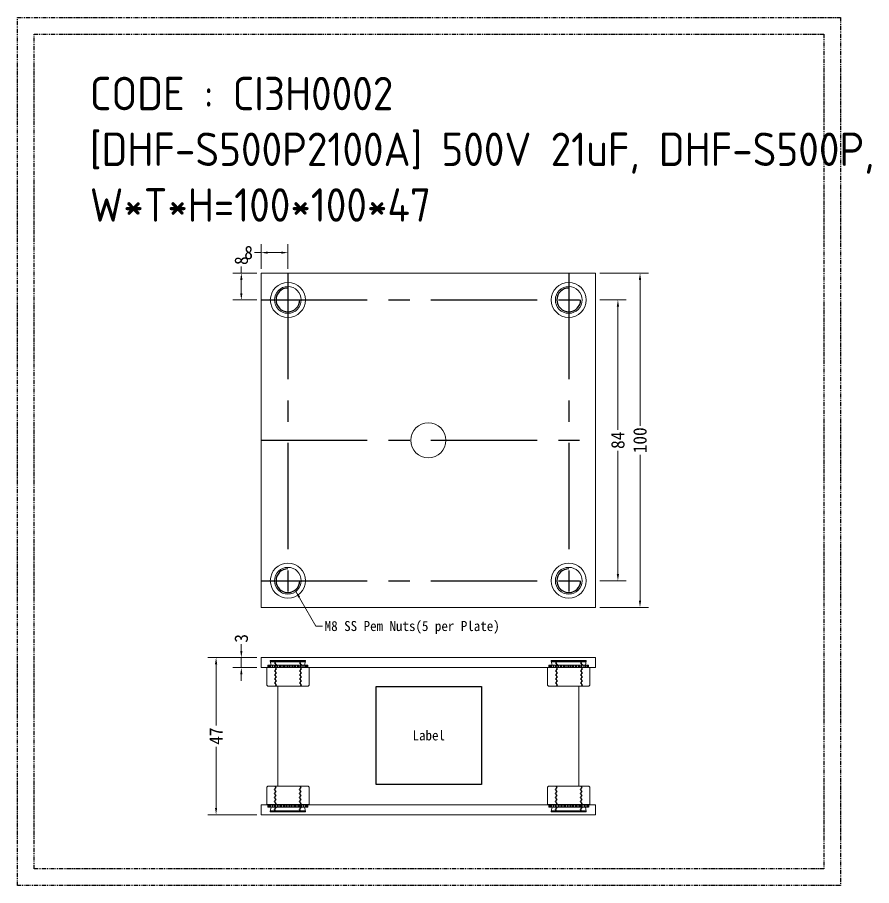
# Model space of a CAD drawing. Header units: millimetres. Extents: x 24815 to 36799, y -9299 to 5469.
# Drawn here: x 35795.7 to 36051.1, y 3207.8 to 3467.6 of the extents above; entities that cross this region are included whole.
import ezdxf

# ---------------------------------------------------------------- set-up
doc = ezdxf.new("R2010")
doc.units = ezdxf.units.MM
for name, pattern in [('CENTER', [50.8, 31.75, -6.35, 6.35, -6.35]), ('HIDDEN', [9.525, 6.35, -3.175]), ('PHANTOM', [2.5, 1.25, -0.25, 0.25, -0.25, 0.25, -0.25])]:
    doc.linetypes.add(name, pattern=pattern)
for name, color, linetype in [('CENTER', 1, 'CENTER'), ('HIDDEN', 2, 'HIDDEN'), ('모선', 7, 'Continuous'), ('치수', 5, 'Continuous')]:
    doc.layers.add(name, color=color, linetype=linetype)
doc.layers.add('모형', color=7, linetype='Continuous', lineweight=53)
doc.styles.add('dim', font='')
doc.styles.get("Standard").update_dxf_attribs({"font": 'ISOCP.SHX', "bigfont": 'WHGTXT.SHX'})
doc.styles.get('dim').set_extended_font_data('BatangChe')
doc.dimstyles.new('B4', dxfattribs={"dimtxt": 4, "dimasz": 2, "dimexe": 2.5, "dimexo": 1.25, "dimtad": 0, "dimdec": 1, "dimdsep": 46, "dimtxsty": 'dim', "dimcen": 0.5, "dimclrd": 256, "dimclre": 256, "dimclrt": 256, "dimadec": 0, "dimazin": 0, "dimtfac": 1, "dimtdec": 1, "dimtmove": 0, "dimatfit": 3, "dimfxl": 0, "dimlwd": 5, "dimlwe": 5, "dimarcsym": 0})

# ---------------------------------------------------------------- blocks, each defined once
blk = doc.blocks.new('pem-2')
at = {"layer": 'HIDDEN', "lineweight": -3}
for p, q in [((135.99, 146.99), (135.49, 146.39)), ((135.49, 146.39), (135.99, 145.79)), ((135.99, 145.79), (135.49, 145.19)), ((135.7, 147.34), (135.99, 146.99)), ((143.49, 146.99), (142.99, 146.39)), ((142.99, 146.39), (143.49, 145.79)), ((143.49, 145.79), (142.99, 145.19)), ((143.2, 147.34), (143.49, 146.99)), ((135.49, 145.19), (135.99, 144.59)), ((135.99, 144.59), (135.49, 143.99)), ((135.49, 143.99), (135.99, 143.39)), ((135.99, 143.39), (135.49, 142.79)), ((142.99, 145.19), (143.49, 144.59)), ((143.49, 144.59), (142.99, 143.99)), ((142.99, 143.99), (143.49, 143.39)), ((143.49, 143.39), (142.99, 142.79)), ((135.49, 142.79), (135.99, 142.19)), ((135.99, 142.19), (135.7, 141.84)), ((142.99, 142.79), (143.49, 142.19)), ((143.49, 142.19), (143.2, 141.84))]:
    blk.add_line(p, q, dxfattribs=at)
at = {"layer": '모선', "lineweight": 15}
for p, q in [((133.16, 147.34), (145.81, 147.34)), ((133.16, 142.14), (133.16, 147.34)), ((145.81, 142.14), (145.81, 147.34)), ((133.46, 141.84), (133.16, 142.14)), ((133.46, 141.84), (145.51, 141.84)), ((145.81, 142.14), (145.51, 141.84))]:
    blk.add_line(p, q, dxfattribs=at)
at = {"layer": '모형', "lineweight": 13}
for p, q in [((133.54, 148.09), (145.44, 148.09)), ((133.54, 147.34), (133.54, 148.09)), ((134.24, 149.49), (144.74, 149.49)), ((134.24, 149.29), (134.24, 149.49)), ((134.49, 148.09), (134.24, 149.29)), ((144.49, 148.09), (144.74, 149.29)), ((144.74, 149.29), (144.74, 149.49)), ((145.44, 147.34), (145.44, 148.09))]:
    blk.add_line(p, q, dxfattribs=at)
at = {"layer": '모형', "lineweight": -3}
for p, q in [((133.63, 147.34), (133.63, 148.09)), ((133.9, 147.34), (133.9, 148.09)), ((134.24, 149.29), (144.74, 149.29)), ((134.26, 149.19), (144.72, 149.19)), ((134.34, 147.34), (134.34, 148.09)), ((134.9, 147.34), (134.9, 148.09)), ((134.93, 147.34), (134.93, 148.09)), ((135.53, 147.34), (135.53, 148.09)), ((135.67, 147.34), (135.67, 148.09)), ((136.28, 147.34), (136.28, 148.09)), ((136.51, 147.34), (136.51, 148.09)), ((137.12, 147.34), (137.12, 148.09)), ((137.45, 147.34), (137.45, 148.09)), ((138.04, 147.34), (138.04, 148.09)), ((138.46, 147.34), (138.46, 148.09)), ((139, 147.34), (139, 148.09)), ((139.49, 147.34), (139.49, 148.09)), ((139.98, 147.34), (139.98, 148.09)), ((140.52, 147.34), (140.52, 148.09)), ((140.94, 147.34), (140.94, 148.09)), ((141.52, 147.34), (141.52, 148.09)), ((141.86, 147.34), (141.86, 148.09)), ((142.46, 147.34), (142.46, 148.09)), ((142.7, 147.34), (142.7, 148.09)), ((143.31, 147.34), (143.31, 148.09)), ((143.45, 147.34), (143.45, 148.09)), ((144.05, 147.34), (144.05, 148.09)), ((144.08, 147.34), (144.08, 148.09)), ((144.64, 147.34), (144.64, 148.09)), ((145.08, 147.34), (145.08, 148.09)), ((145.35, 147.34), (145.35, 148.09))]:
    blk.add_line(p, q, dxfattribs=at)
at = {"layer": '모형', "color": 1, "lineweight": -3}
for p, q in [((135.99, 149.39), (135.49, 148.79)), ((135.49, 148.79), (135.99, 148.19)), ((135.99, 148.19), (135.49, 147.59)), ((135.91, 149.49), (135.99, 149.39)), ((143.49, 149.39), (142.99, 148.79)), ((142.99, 148.79), (143.49, 148.19)), ((143.49, 148.19), (142.99, 147.59)), ((143.41, 149.49), (143.49, 149.39)), ((135.49, 147.59), (135.7, 147.34)), ((143.2, 147.34), (142.99, 147.59))]:
    blk.add_line(p, q, dxfattribs=at)
blk = doc.blocks.new('*D417')
at = {"layer": 'Defpoints', "color": 0}
for p in [(35968.56, 3391.06), (35968.56, 3291.06), (35981.87, 3291.06)]:
    blk.add_point(p, dxfattribs=at)
at = {"layer": '치수', "lineweight": 5}
for p, q in [((35969.81, 3391.06), (35984.37, 3391.06)), ((35981.87, 3389.06), (35981.87, 3345.35)), ((35981.87, 3293.06), (35981.87, 3336.76)), ((35969.81, 3291.06), (35984.37, 3291.06))]:
    blk.add_line(p, q, dxfattribs=at)
at = {"layer": '치수'}
for points in [[(35981.53, 3389.06), (35982.2, 3389.06), (35981.87, 3391.06)], [(35981.53, 3293.06), (35982.2, 3293.06), (35981.87, 3291.06)]]:
    blk.add_solid(points, dxfattribs=at)
at = {"layer": '치수', "lineweight": -3, "insert": (35981.87, 3341.06), "char_height": 4, "attachment_point": 5, "rotation": 90, "style": 'dim'}
blk.add_mtext('100', dxfattribs=at)
blk = doc.blocks.new('*D418')
at = {"layer": 'Defpoints', "color": 0}
for p in [(35968.56, 3383.06), (35968.56, 3299.06), (35975.26, 3299.06)]:
    blk.add_point(p, dxfattribs=at)
at = {"layer": '치수', "lineweight": 5}
for p, q in [((35969.81, 3383.06), (35977.76, 3383.06)), ((35975.26, 3381.06), (35975.26, 3344.2)), ((35975.26, 3301.06), (35975.26, 3337.91)), ((35969.81, 3299.06), (35977.76, 3299.06))]:
    blk.add_line(p, q, dxfattribs=at)
at = {"layer": '치수'}
for points in [[(35974.93, 3381.06), (35975.6, 3381.06), (35975.26, 3383.06)], [(35974.93, 3301.06), (35975.6, 3301.06), (35975.26, 3299.06)]]:
    blk.add_solid(points, dxfattribs=at)
at = {"layer": '치수', "lineweight": -3, "insert": (35975.26, 3341.06), "char_height": 4, "attachment_point": 5, "rotation": 90, "style": 'dim'}
blk.add_mtext('84', dxfattribs=at)
blk = doc.blocks.new('*D419')
at = {"layer": 'Defpoints', "color": 0}
for p in [(35862.64, 3391.06), (35868.56, 3391.06), (35868.56, 3383.06)]:
    blk.add_point(p, dxfattribs=at)
at = {"layer": '치수', "lineweight": 5}
for p, q in [((35862.64, 3391.06), (35862.64, 3393.06)), ((35867.31, 3391.06), (35860.14, 3391.06)), ((35862.64, 3385.06), (35862.64, 3389.06)), ((35867.31, 3383.06), (35860.14, 3383.06))]:
    blk.add_line(p, q, dxfattribs=at)
at = {"layer": '치수'}
for points in [[(35862.31, 3389.06), (35862.98, 3389.06), (35862.64, 3391.06)], [(35862.31, 3385.06), (35862.98, 3385.06), (35862.64, 3383.06)]]:
    blk.add_solid(points, dxfattribs=at)
at = {"layer": '치수', "lineweight": -3, "insert": (35862.64, 3394.81), "char_height": 4, "attachment_point": 5, "rotation": 90, "style": 'dim'}
blk.add_mtext('8', dxfattribs=at)
blk = doc.blocks.new('*D420')
at = {"layer": 'Defpoints', "color": 0}
for p in [(35868.56, 3397.21), (35868.56, 3391.06), (35876.56, 3391.06)]:
    blk.add_point(p, dxfattribs=at)
at = {"layer": '치수', "lineweight": 5}
for p, q in [((35868.56, 3392.31), (35868.56, 3399.71)), ((35876.56, 3392.31), (35876.56, 3399.71)), ((35868.56, 3397.21), (35866.56, 3397.21)), ((35874.56, 3397.21), (35870.56, 3397.21))]:
    blk.add_line(p, q, dxfattribs=at)
at = {"layer": '치수'}
for points in [[(35870.56, 3397.54), (35870.56, 3396.87), (35868.56, 3397.21)], [(35874.56, 3397.54), (35874.56, 3396.87), (35876.56, 3397.21)]]:
    blk.add_solid(points, dxfattribs=at)
at = {"layer": '치수', "lineweight": -3, "insert": (35864.81, 3397.21), "char_height": 4, "attachment_point": 5, "style": 'dim'}
blk.add_mtext('8', dxfattribs=at)
blk = doc.blocks.new('*D421')
at = {"layer": 'Defpoints', "color": 0}
for p in [(35862.64, 3276.06), (35868.56, 3276.06), (35868.56, 3273.06)]:
    blk.add_point(p, dxfattribs=at)
at = {"layer": '치수', "lineweight": 5}
for p, q in [((35862.64, 3278.06), (35862.64, 3280.06)), ((35867.31, 3276.06), (35860.14, 3276.06)), ((35862.64, 3273.06), (35862.64, 3276.06)), ((35867.31, 3273.06), (35860.14, 3273.06)), ((35862.64, 3271.06), (35862.64, 3269.06))]:
    blk.add_line(p, q, dxfattribs=at)
at = {"layer": '치수'}
for points in [[(35862.31, 3278.06), (35862.98, 3278.06), (35862.64, 3276.06)], [(35862.31, 3271.06), (35862.98, 3271.06), (35862.64, 3273.06)]]:
    blk.add_solid(points, dxfattribs=at)
at = {"layer": '치수', "lineweight": -3, "insert": (35862.64, 3281.82), "char_height": 4, "attachment_point": 5, "rotation": 90, "style": 'dim'}
blk.add_mtext('3', dxfattribs=at)
blk = doc.blocks.new('*D422')
at = {"layer": 'Defpoints', "color": 0}
for p in [(35868.56, 3276.06), (35855.09, 3229.06), (35868.56, 3229.06)]:
    blk.add_point(p, dxfattribs=at)
at = {"layer": '치수', "lineweight": 5}
for p, q in [((35867.31, 3276.06), (35852.59, 3276.06)), ((35855.09, 3274.06), (35855.09, 3255.71)), ((35855.09, 3231.06), (35855.09, 3249.4)), ((35867.31, 3229.06), (35852.59, 3229.06))]:
    blk.add_line(p, q, dxfattribs=at)
at = {"layer": '치수'}
for points in [[(35854.76, 3274.06), (35855.42, 3274.06), (35855.09, 3276.06)], [(35854.76, 3231.06), (35855.42, 3231.06), (35855.09, 3229.06)]]:
    blk.add_solid(points, dxfattribs=at)
at = {"layer": '치수', "lineweight": -3, "insert": (35855.09, 3252.56), "char_height": 4, "attachment_point": 5, "rotation": 90, "style": 'dim'}
blk.add_mtext('47', dxfattribs=at)

msp = doc.modelspace()

# ---------------------------------------------------------------- linework, layer by layer
at = {"color": 6, "linetype": 'PHANTOM', "elevation": 0}
for points in [[(35795.664, 3467.586), (36041.808, 3467.586), (36041.808, 3207.835), (35795.664, 3207.835)], [(35800.664, 3462.586), (36036.808, 3462.586), (36036.808, 3212.835), (35800.664, 3212.835)]]:
    msp.add_lwpolyline(points, close=True, dxfattribs=at)
at = {"layer": 'CENTER', "lineweight": -3}
for p, q in [((35876.56, 3391.056, 0), (35876.56, 3291.056, 0)), ((35960.56, 3391.056, 0), (35960.56, 3291.056, 0)), ((35868.56, 3383.056, 0), (35968.56, 3383.056, 0)), ((35868.56, 3341.056, 0), (35968.56, 3341.056, 0)), ((35868.56, 3299.056, 0), (35968.56, 3299.056, 0))]:
    msp.add_line(p, q, dxfattribs=at)
at = {"layer": '모선', "lineweight": 15}
for p, q in [((35868.56, 3391.056, 0), (35968.56, 3391.056, 0)), ((35868.56, 3391.056, 0), (35868.56, 3291.056, 0)), ((35968.56, 3391.056, 0), (35968.56, 3291.056, 0)), ((35868.56, 3291.056, 0), (35968.56, 3291.056, 0)), ((35868.56, 3276.056, 0), (35968.56, 3276.056, 0)), ((35868.56, 3276.056, 0), (35868.56, 3273.056, 0)), ((35968.56, 3276.056, 0), (35968.56, 3273.056, 0)), ((35868.56, 3273.056, 0), (35968.56, 3273.056, 0)), ((35873.56, 3267.556, 0), (35873.56, 3237.556, 0)), ((35963.56, 3267.556, 0), (35963.56, 3237.556, 0)), ((35868.56, 3232.056, 0), (35968.56, 3232.056, 0)), ((35868.56, 3232.056, 0), (35868.56, 3229.056, 0)), ((35968.56, 3232.056, 0), (35968.56, 3229.056, 0)), ((35868.56, 3229.056, 0), (35968.56, 3229.056, 0))]:
    msp.add_line(p, q, dxfattribs=at)
at = {"layer": '모선', "lineweight": -3, "elevation": 0}
msp.add_lwpolyline([(35902.965, 3267.448), (35934.43, 3267.448), (35934.43, 3238.074), (35902.965, 3238.074)], close=True, dxfattribs=at)
at = {"layer": '모선', "lineweight": 15}
for centre, radius in [((35876.56, 3383.056, 0), 5.25), ((35960.56, 3383.056, 0), 5.25), ((35876.56, 3383.056, 0), 4), ((35960.56, 3383.056, 0), 4), ((35918.56, 3341.056, 0), 5.25), ((35876.56, 3299.056, 0), 5.25), ((35960.56, 3299.056, 0), 5.25), ((35876.56, 3299.056, 0), 4), ((35960.56, 3299.056, 0), 4)]:
    msp.add_circle(centre, radius, dxfattribs=at)
at = {"layer": '모선', "lineweight": -3}
for centre in [(35876.56, 3383.056, 0), (35960.56, 3383.056, 0), (35876.56, 3299.056, 0), (35960.56, 3299.056, 0)]:
    msp.add_arc(centre, 3.55, 90, 0, dxfattribs=at)

# ---------------------------------------------------------------- block references
at = {"layer": '모선', "lineweight": 15}
for p in [(35737.071, 3125.713, 0), (35821.071, 3125.713, 0)]:
    msp.add_blockref('pem-2', p, dxfattribs=at)
at = {"layer": '모선', "lineweight": 15, "xscale": -1, "rotation": 180}
for p in [(35737.071, 3379.399, 0), (35821.071, 3379.399, 0)]:
    msp.add_blockref('pem-2', p, dxfattribs=at)

# ---------------------------------------------------------------- texts
at = {"color": 3, "insert": (35817.335, 3449.797, 0), "char_height": 10, "width": 247.3199, "attachment_point": 1}
msp.add_mtext('{\\C2;CODE : CI3H0002\\P[DHF-S500P2100A] 500V 21uF, DHF-S500P, W*T*H=100*100*47}', dxfattribs=at)
at = {"layer": '모선', "lineweight": -3, "char_height": 3, "style": 'dim'}
for s, insert, width, attachment_point in [('M8 SS Pem Nuts(5 per Plate)', (35887.574, 3287.001, 0), 72.4995, 1), ('Label', (35918.697, 3252.761, 0), 31.46511, 5)]:
    msp.add_mtext(s, dxfattribs=dict(at, insert=insert, width=width, attachment_point=attachment_point))

# ---------------------------------------------------------------- dimensions: what is measured, and where the dimension line sits
at = {"layer": '치수', "lineweight": -3}
dim = msp.add_linear_dim(base=(35868.56, 3397.207, 0), p1=(35876.56, 3391.056, 0), p2=(35868.56, 3391.056, 0), dimstyle='B4', dxfattribs=at)
dim.commit()
dim.dimension.update_dxf_attribs({"geometry": '*D420', "text_midpoint": (35864.805, 3397.207, 0)})
for base, p1, p2, picture, middle in [((35862.643, 3391.056, 0), (35868.56, 3383.056, 0), (35868.56, 3391.056, 0), '*D419', (35862.643, 3394.811, 0)), ((35981.865, 3291.056, 0), (35968.56, 3391.056, 0), (35968.56, 3291.056, 0), '*D417', (35981.865, 3341.056, 0)), ((35975.264, 3299.056, 0), (35968.56, 3383.056, 0), (35968.56, 3299.056, 0), '*D418', (35975.264, 3341.056, 0)), ((35862.643, 3276.056, 0), (35868.56, 3273.056, 0), (35868.56, 3276.056, 0), '*D421', (35862.643, 3281.817, 0)), ((35855.09, 3229.056, 0), (35868.56, 3276.056, 0), (35868.56, 3229.056, 0), '*D422', (35855.09, 3252.556, 0))]:
    dim = msp.add_linear_dim(base=base, p1=p1, p2=p2, angle=90, dimstyle='B4', dxfattribs=at)
    dim.commit()
    dim.dimension.update_dxf_attribs({"geometry": picture, "text_midpoint": middle})

# ---------------------------------------------------------------- leaders
at = {"layer": '모선', "lineweight": -3, "annotation_type": 0, "has_hookline": 1, "hookline_direction": 0, "text_width": 53.968}
msp.add_leader([(35878.952, 3295.85, 0), (35884.949, 3285.501, 0), (35886.949, 3285.501, 0)], dimstyle='B4', override={"dimgap": 0.625, "dimtad": 0}, dxfattribs=at)

doc.saveas('drawing.dxf')
